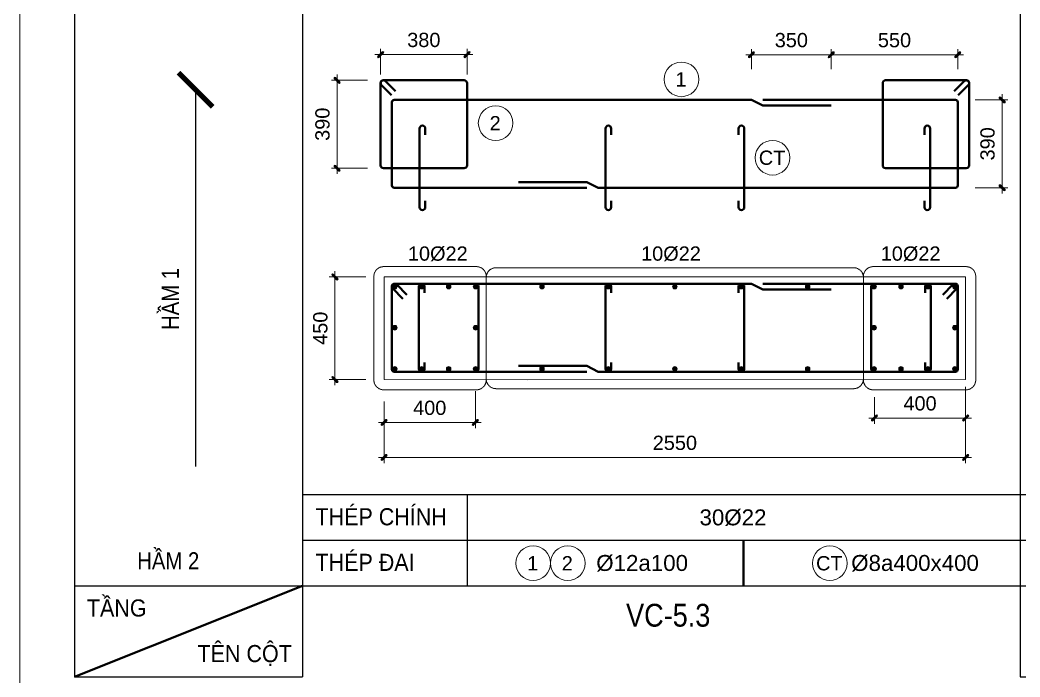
# Model space of a CAD drawing. Header units: millimetres. Extents: x -146909 to 4830753, y -683702 to -336947.
# Drawn here: x 4726521 to 4730906, y -446305 to -443425 of the extents above; entities that cross this region are included whole.
import ezdxf
from ezdxf.enums import TextEntityAlignment as Align

# ---------------------------------------------------------------- set-up
doc = ezdxf.new("R2010")
doc.units = ezdxf.units.MM
doc.header["$MEASUREMENT"] = 0
doc.linetypes.add('HIDDEN', pattern=[0.375, 0.25, -0.125])
doc.layers.get('0').update_dxf_attribs({"lineweight": 9})
doc.layers.get('Defpoints').update_dxf_attribs({"color": 10, "lineweight": 0})
for name, color, linetype, lineweight in [("'S_General_Cont_1 Thin", 1, 'Continuous', 18), ("'S_General_Text_3_Member name", 3, 'Continuous', 35), ('CDAI', 3, 'Continuous', 40), ('chunho.q', 1, 'Continuous', 13), ('CTHEP', 4, 'Continuous', 50), ('DBAO', 2, 'Continuous', 13), ('DMo', 9, 'HIDDEN', 9), ('KTH', 154, 'Continuous', 9), ('STICK', 1, 'Continuous', 9)]:
    doc.layers.add(name, color=color, linetype=linetype, lineweight=lineweight)
for name, color, linetype in [('DM', 1, 'Continuous'), ('TBL', 1, 'Continuous'), ('TX', 214, 'Continuous')]:
    doc.layers.add(name, color=color, linetype=linetype)
doc.styles.add('arial', font='arial.ttf', dxfattribs={"width": 0.85})
doc.styles.add('TTP-HelCon', font='arial.ttf')
doc.dimstyles.new('TTP-25', dxfattribs={"dimscale": 25, "dimtxt": 2.5, "dimasz": 1, "dimexe": 1, "dimexo": 1, "dimgap": 0.09, "dimtad": 0, "dimdec": 4, "dimrnd": 10, "dimzin": 9, "dimdsep": 46, "dimtxsty": 'TTP-HelCon', "dimblk": 'Stick', "dimcen": 0.09, "dimdle": 1.5, "dimclrd": 256, "dimclre": 256, "dimclrt": 1, "dimadec": 0, "dimazin": 0, "dimtfac": 1, "dimtdec": 4, "dimtmove": 0, "dimatfit": 3, "dimldrblk": 'ARCHTICK', "dimfxl": 1, "dimtvp": 1, "dimtolj": 1, "dimtzin": 0, "dimarcsym": 0})
doc.dimstyles.new('TTP-50', dxfattribs={"dimscale": 50, "dimtxt": 2.5, "dimasz": 1, "dimexe": 1, "dimexo": 1, "dimgap": 0.09, "dimtad": 0, "dimdec": 4, "dimzin": 9, "dimdsep": 46, "dimtxsty": 'arial', "dimblk": 'Stick', "dimcen": 0.09, "dimdle": 1.5, "dimclrd": 256, "dimclre": 256, "dimclrt": 1, "dimadec": 0, "dimazin": 0, "dimtfac": 1, "dimtdec": 4, "dimtmove": 0, "dimatfit": 3, "dimldrblk": 'ARCHTICK', "dimfxl": 1, "dimtvp": 1, "dimtolj": 1, "dimtzin": 0, "dimarcsym": 0})

# ---------------------------------------------------------------- blocks, each defined once
blk = doc.blocks.new('sign of slab')
at = {"layer": "'S_General_Cont_1 Thin"}
blk.add_circle((-10, 0), 475, dxfattribs=at)
at = {"layer": "'S_General_Text_3_Member name", "style": 'arial'}
blk.add_attdef('S', text='', height=250, dxfattribs=at).set_placement((-23, -1), align=Align.MIDDLE_CENTER)
blk = doc.blocks.new('Stick')
at = {"layer": 'STICK'}
h = blk.add_hatch(color=256, dxfattribs=at)
edge = h.paths.add_edge_path()
edge.add_line((0.3, 0.5), (-0.5, -0.3))
edge.add_arc((-0.4, -0.4), 0.141, 135, 315)
edge.add_line((-0.3, -0.5), (0.5, 0.3))
edge.add_arc((0.4, 0.4), 0.141, 315, 495)
blk.add_line((1, 0), (-1, 0), dxfattribs=at)
blk.add_lwpolyline([(0.3, 0.5), (-0.5, -0.3, 1), (-0.3, -0.5), (0.5, 0.3, 1), (0.3, 0.5, 1)], format="xyb", dxfattribs=at)
blk = doc.blocks.new('*D116')
at = {"layer": 'Defpoints', "color": 0, "transparency": 16777216}
for p in [(4475169.2, -464851), (4474769.2, -464896), (4474769.2, -465012.8)]:
    blk.add_point(p, dxfattribs=at)
at = {"layer": 'KTH', "lineweight": -2, "transparency": 16777216}
for p, q in [((4475169.2, -464876), (4475169.2, -465037.8)), ((4474769.2, -464921), (4474769.2, -465037.8)), ((4475144.2, -465012.8), (4474794.2, -465012.8))]:
    blk.add_line(p, q, dxfattribs=at)
at = {"layer": 'KTH', "lineweight": -2, "transparency": 16777216, "xscale": 25, "yscale": 25, "zscale": 25, "rotation": 180}
blk.add_blockref('Stick', (4474769.2, -465012.8), dxfattribs=at)
at = {"layer": 'KTH', "lineweight": -2, "transparency": 16777216, "xscale": 25, "yscale": 25, "zscale": 25}
blk.add_blockref('Stick', (4475169.2, -465012.8), dxfattribs=at)
at = {"layer": 'KTH', "color": 1, "transparency": 16777216, "insert": (4474969.2, -464949), "char_height": 62.5, "attachment_point": 5, "style": 'TTP-HelCon'}
blk.add_mtext('\\A1;400', dxfattribs=at)
blk = doc.blocks.new('_ArchTick')
at = {"color": 0, "linetype": 'ByBlock', "const_width": 0.15}
blk.add_lwpolyline([(-0.5, -0.5), (0.5, 0.5)], dxfattribs=at)
blk = doc.blocks.new('*D117')
at = {"layer": 'Defpoints', "color": 0, "transparency": 16777216}
for p in [(4477319.2, -464831.5), (4476919.2, -464876.5), (4476919.2, -464993.3)]:
    blk.add_point(p, dxfattribs=at)
at = {"layer": 'KTH', "lineweight": -2, "transparency": 16777216}
for p, q in [((4477319.2, -464856.5), (4477319.2, -465018.3)), ((4476919.2, -464901.5), (4476919.2, -465018.3)), ((4477294.2, -464993.3), (4476944.2, -464993.3))]:
    blk.add_line(p, q, dxfattribs=at)
at = {"layer": 'KTH', "lineweight": -2, "transparency": 16777216, "xscale": 25, "yscale": 25, "zscale": 25, "rotation": 180}
blk.add_blockref('Stick', (4476919.2, -464993.3), dxfattribs=at)
at = {"layer": 'KTH', "lineweight": -2, "transparency": 16777216, "xscale": 25, "yscale": 25, "zscale": 25}
blk.add_blockref('Stick', (4477319.2, -464993.3), dxfattribs=at)
at = {"layer": 'KTH', "color": 1, "transparency": 16777216, "insert": (4477119.2, -464929.5), "char_height": 62.5, "attachment_point": 5, "style": 'TTP-HelCon'}
blk.add_mtext('\\A1;400', dxfattribs=at)
blk = doc.blocks.new('*D118')
at = {"layer": 'Defpoints', "color": 0, "transparency": 16777216}
for p in [(4477319.2, -464937.4), (4474769.2, -464959.9), (4477319.2, -465166.3)]:
    blk.add_point(p, dxfattribs=at)
at = {"layer": 'KTH', "lineweight": -2, "transparency": 16777216}
for p, q in [((4474769.2, -464984.9), (4474769.2, -465191.3)), ((4477319.2, -464962.4), (4477319.2, -465191.3)), ((4474794.2, -465166.3), (4477294.2, -465166.3))]:
    blk.add_line(p, q, dxfattribs=at)
at = {"layer": 'KTH', "lineweight": -2, "transparency": 16777216, "xscale": 25, "yscale": 25, "zscale": 25, "rotation": 180}
blk.add_blockref('Stick', (4474769.2, -465166.3), dxfattribs=at)
at = {"layer": 'KTH', "lineweight": -2, "transparency": 16777216, "xscale": 25, "yscale": 25, "zscale": 25}
blk.add_blockref('Stick', (4477319.2, -465166.3), dxfattribs=at)
at = {"layer": 'KTH', "color": 1, "transparency": 16777216, "insert": (4476044.2, -465102.5), "char_height": 62.5, "attachment_point": 5, "style": 'TTP-HelCon'}
blk.add_mtext('\\A1;2550', dxfattribs=at)
blk = doc.blocks.new('*D119')
at = {"layer": 'Defpoints', "color": 0, "transparency": 16777216}
for p in [(4474713.4, -464374.7), (4474553.5, -464824.7), (4474713.4, -464824.7)]:
    blk.add_point(p, dxfattribs=at)
at = {"layer": 'KTH', "lineweight": -2, "transparency": 16777216}
for p, q in [((4474688.4, -464374.7), (4474528.5, -464374.7)), ((4474553.5, -464399.7), (4474553.5, -464799.7)), ((4474688.4, -464824.7), (4474528.5, -464824.7))]:
    blk.add_line(p, q, dxfattribs=at)
at = {"layer": 'KTH', "lineweight": -2, "transparency": 16777216, "xscale": 25, "yscale": 25, "zscale": 25}
for p, rotation in [((4474553.5, -464374.7), 90), ((4474553.5, -464824.7), 270)]:
    blk.add_blockref('Stick', p, dxfattribs=dict(at, rotation=rotation))
at = {"layer": 'KTH', "color": 1, "transparency": 16777216, "insert": (4474489.7, -464599.7), "char_height": 62.5, "attachment_point": 5, "rotation": 90, "style": 'TTP-HelCon'}
blk.add_mtext('\\A1;450', dxfattribs=at)
blk = doc.blocks.new('*U122')
at = {"layer": 'CTHEP', "ltscale": 0.02, "const_width": 10}
blk.add_lwpolyline([(0, 5, -1), (0, -5, -1)], format="xyb", close=True, dxfattribs=at)
at = {"layer": 'Defpoints', "color": 1}
blk.add_circle((0, 0), 10, dxfattribs=at)
blk = doc.blocks.new('*U123')
at = {"layer": 'CDAI', "color": 0, "linetype": 'ByBlock', "lineweight": -2, "transparency": 16777216}
for p in [(0, 0), (118, 0), (236, 0), (354, 0)]:
    blk.add_blockref('*U122', p, dxfattribs=at)
blk = doc.blocks.new('*U120')
at = {"layer": 'CTHEP', "ltscale": 0.02, "const_width": 10}
blk.add_lwpolyline([(0, 5, -1), (0, -5, -1)], format="xyb", close=True, dxfattribs=at)
at = {"layer": 'Defpoints', "color": 1}
blk.add_circle((0, 0), 10, dxfattribs=at)
blk = doc.blocks.new('*U121')
at = {"layer": 'CDAI', "color": 0, "linetype": 'ByBlock', "lineweight": -2, "transparency": 16777216}
blk.add_blockref('*U120', (0, 0), dxfattribs=at)
blk = doc.blocks.new('*U124')
at = {"layer": 'CTHEP', "ltscale": 0.02, "const_width": 10}
blk.add_lwpolyline([(0, 5, -1), (0, -5, -1)], format="xyb", close=True, dxfattribs=at)
at = {"layer": 'Defpoints', "color": 1}
blk.add_circle((0, 0), 10, dxfattribs=at)
blk = doc.blocks.new('*U125')
at = {"layer": 'CDAI', "color": 0, "linetype": 'ByBlock', "lineweight": -2, "transparency": 16777216}
for p in [(0, 0), (118, 0), (236, 0), (354, 0)]:
    blk.add_blockref('*U124', p, dxfattribs=at)
blk = doc.blocks.new('*U126')
at = {"layer": 'CTHEP', "ltscale": 0.02, "const_width": 10}
blk.add_lwpolyline([(0, 5, -1), (0, -5, -1)], format="xyb", close=True, dxfattribs=at)
at = {"layer": 'Defpoints', "color": 1}
blk.add_circle((0, 0), 10, dxfattribs=at)
blk = doc.blocks.new('*U127')
at = {"layer": 'CDAI', "color": 0, "linetype": 'ByBlock', "lineweight": -2, "transparency": 16777216}
blk.add_blockref('*U126', (0, 0), dxfattribs=at)
blk = doc.blocks.new('450')
at = {"layer": 'CDAI'}
for points in [[(100.2, -78), (55.8, -33.7, 0.668179), (34.5, -42.5), (34.5, -403, 0.414214), (47, -415.5), (401, -415.5, 0.414214), (413.5, -403), (413.5, -42.5, 0.414214), (401, -30), (47, -30, 0.668179), (38.2, -51.3), (82.5, -95.7)], [(177.5, -70), (177.5, -42.5, 1), (152.5, -42.5), (152.5, -403, 1), (177.5, -403), (177.5, -375.5)]]:
    blk.add_lwpolyline(points, format="xyb", dxfattribs=at)
at = {"layer": 'DMo', "color": 6, "ltscale": 10}
blk.add_lwpolyline([(-44.8, 2.3), (-44.8, -452.1, 0.414214), (-1.8, -495), (404.8, -495, 0.414214), (447.7, -452.1), (447.7, 2.3, 0.414214), (404.8, 45.3), (-1.8, 45.3, 0.414214)], format="xyb", close=True, dxfattribs=at)
at = {"layer": 'CDAI', "color": 214}
blk.add_blockref('*U125', (47, -42.5), dxfattribs=at)
at = {"layer": 'CDAI', "color": 214, "xscale": -1, "rotation": 180}
for name, p in [('*U121', (47, -222.8)), ('*U123', (47, -403))]:
    blk.add_blockref(name, p, dxfattribs=at)
at = {"layer": 'CDAI', "color": 214, "rotation": 180}
blk.add_blockref('*U127', (401, -222.8), dxfattribs=at)
blk = doc.blocks.new('*U214')
at = {"layer": 'CTHEP', "ltscale": 0.02, "const_width": 10}
blk.add_lwpolyline([(0, 5, -1), (0, -5, -1)], format="xyb", close=True, dxfattribs=at)
at = {"layer": 'Defpoints', "color": 1}
blk.add_circle((0, 0), 10, dxfattribs=at)
blk = doc.blocks.new('*U215')
at = {"layer": 'CDAI', "color": 0, "linetype": 'ByBlock', "lineweight": -2, "transparency": 16777216}
for p in [(0, 0), (291.25, 0), (582.5, 0), (873.75, 0), (1165, 0), (1456.25, 0), (1747.5, 0)]:
    blk.add_blockref('*U214', p, dxfattribs=at)
blk = doc.blocks.new('THEP CHINH COT HOANG')
at = {"layer": 'CDAI', "ltscale": 0.02}
for points in [[(1904292.8, 361269.3), (1903448.1, 361269.3, -0.414214), (1903438.1, 361279.3), (1903438.1, 361644.8, -0.414214), (1903448.1, 361654.8), (1905014.4, 361654.8), (1905064.4, 361629.8), (1905364.2, 361629.8)], [(1905064.4, 361654.8), (1905909.1, 361654.8, -0.414214), (1905919.1, 361644.8), (1905919.1, 361279.3, -0.414214), (1905909.1, 361269.3), (1904342.8, 361269.3), (1904292.8, 361294.3), (1903993, 361294.3)]]:
    blk.add_lwpolyline(points, format="xyb", dxfattribs=at)
blk = doc.blocks.new('*U216')
at = {"layer": 'CTHEP', "ltscale": 0.02, "const_width": 10}
blk.add_lwpolyline([(0, 5, -1), (0, -5, -1)], format="xyb", close=True, dxfattribs=at)
at = {"layer": 'Defpoints', "color": 1}
blk.add_circle((0, 0), 10, dxfattribs=at)
blk = doc.blocks.new('*U217')
at = {"layer": 'CDAI', "color": 0, "linetype": 'ByBlock', "lineweight": -2, "transparency": 16777216}
for p in [(0, 0), (291.25, 0), (582.5, 0), (873.75, 0), (1165, 0), (1456.25, 0), (1747.5, 0)]:
    blk.add_blockref('*U216', p, dxfattribs=at)
blk = doc.blocks.new('*D128')
at = {"layer": 'Defpoints', "color": 0, "transparency": 16777216}
for p in [(4477284.7, -463400.5), (4476729.7, -463489.3), (4477284.7, -463489.3)]:
    blk.add_point(p, dxfattribs=at)
at = {"layer": 'KTH', "lineweight": -2, "transparency": 16777216}
for p, q in [((4476729.7, -463464.3), (4476729.7, -463375.5)), ((4476754.7, -463400.5), (4477259.7, -463400.5)), ((4477284.7, -463464.3), (4477284.7, -463375.5))]:
    blk.add_line(p, q, dxfattribs=at)
at = {"layer": 'KTH', "lineweight": -2, "transparency": 16777216, "xscale": 25, "yscale": 25, "zscale": 25, "rotation": 180}
blk.add_blockref('Stick', (4476729.7, -463400.5), dxfattribs=at)
at = {"layer": 'KTH', "lineweight": -2, "transparency": 16777216, "xscale": 25, "yscale": 25, "zscale": 25}
blk.add_blockref('Stick', (4477284.7, -463400.5), dxfattribs=at)
at = {"layer": 'KTH', "color": 1, "transparency": 16777216, "insert": (4477007.2, -463336.7), "char_height": 62.5, "attachment_point": 5, "style": 'TTP-HelCon'}
blk.add_mtext('\\A1;550', dxfattribs=at)
blk = doc.blocks.new('*D129')
at = {"layer": 'Defpoints', "color": 0, "transparency": 16777216}
for p in [(4476380, -463400.5), (4476380, -463489.3), (4476729.7, -463489.3)]:
    blk.add_point(p, dxfattribs=at)
at = {"layer": 'KTH', "lineweight": -2, "transparency": 16777216}
for p, q in [((4476380, -463464.3), (4476380, -463375.5)), ((4476704.7, -463400.5), (4476405, -463400.5)), ((4476729.7, -463464.3), (4476729.7, -463375.5))]:
    blk.add_line(p, q, dxfattribs=at)
at = {"layer": 'KTH', "lineweight": -2, "transparency": 16777216, "xscale": 25, "yscale": 25, "zscale": 25, "rotation": 180}
blk.add_blockref('Stick', (4476380, -463400.5), dxfattribs=at)
at = {"layer": 'KTH', "lineweight": -2, "transparency": 16777216, "xscale": 25, "yscale": 25, "zscale": 25}
blk.add_blockref('Stick', (4476729.7, -463400.5), dxfattribs=at)
at = {"layer": 'KTH', "color": 1, "transparency": 16777216, "insert": (4476554.9, -463336.6), "char_height": 62.5, "attachment_point": 5, "style": 'TTP-HelCon'}
blk.add_mtext('\\A1;350', dxfattribs=at)
blk = doc.blocks.new('*D130')
at = {"layer": 'Defpoints', "color": 0, "transparency": 16777216}
for p in [(4477335.9, -463598.4), (4477335.9, -463983.9), (4477479.3, -463983.9)]:
    blk.add_point(p, dxfattribs=at)
at = {"layer": 'KTH', "lineweight": -2, "transparency": 16777216}
for p, q in [((4477360.9, -463598.4), (4477504.3, -463598.4)), ((4477479.3, -463623.4), (4477479.3, -463958.9)), ((4477360.9, -463983.9), (4477504.3, -463983.9))]:
    blk.add_line(p, q, dxfattribs=at)
at = {"layer": 'KTH', "lineweight": -2, "transparency": 16777216, "xscale": 25, "yscale": 25, "zscale": 25}
for p, rotation in [((4477479.3, -463598.4), 90), ((4477479.3, -463983.9), 270)]:
    blk.add_blockref('Stick', p, dxfattribs=dict(at, rotation=rotation))
at = {"layer": 'KTH', "color": 1, "transparency": 16777216, "insert": (4477415.4, -463791.1), "char_height": 62.5, "attachment_point": 5, "rotation": 90, "style": 'TTP-HelCon'}
blk.add_mtext('\\A1;390', dxfattribs=at)
blk = doc.blocks.new('*D131')
at = {"layer": 'Defpoints', "color": 0, "transparency": 16777216}
for p in [(4474721.3, -463512.4), (4474563, -463897.9), (4474721.3, -463897.9)]:
    blk.add_point(p, dxfattribs=at)
at = {"layer": 'KTH', "lineweight": -2, "transparency": 16777216}
for p, q in [((4474696.3, -463512.4), (4474538, -463512.4)), ((4474563, -463537.4), (4474563, -463872.9)), ((4474696.3, -463897.9), (4474538, -463897.9))]:
    blk.add_line(p, q, dxfattribs=at)
at = {"layer": 'KTH', "lineweight": -2, "transparency": 16777216, "xscale": 25, "yscale": 25, "zscale": 25}
for p, rotation in [((4474563, -463512.4), 90), ((4474563, -463897.9), 270)]:
    blk.add_blockref('Stick', p, dxfattribs=dict(at, rotation=rotation))
at = {"layer": 'KTH', "color": 1, "transparency": 16777216, "insert": (4474499.1, -463705.2), "char_height": 62.5, "attachment_point": 5, "rotation": 90, "style": 'TTP-HelCon'}
blk.add_mtext('\\A1;390', dxfattribs=at)
blk = doc.blocks.new('*D132')
at = {"layer": 'Defpoints', "color": 0, "transparency": 16777216}
for p in [(4475132.8, -463399.8), (4474753.8, -463512.4), (4475132.8, -463512.4)]:
    blk.add_point(p, dxfattribs=at)
at = {"layer": 'KTH', "lineweight": -2, "transparency": 16777216}
for p, q in [((4474753.8, -463487.4), (4474753.8, -463374.8)), ((4474778.8, -463399.8), (4475107.8, -463399.8)), ((4475132.8, -463487.4), (4475132.8, -463374.8))]:
    blk.add_line(p, q, dxfattribs=at)
at = {"layer": 'KTH', "lineweight": -2, "transparency": 16777216, "xscale": 25, "yscale": 25, "zscale": 25, "rotation": 180}
blk.add_blockref('Stick', (4474753.8, -463399.8), dxfattribs=at)
at = {"layer": 'KTH', "lineweight": -2, "transparency": 16777216, "xscale": 25, "yscale": 25, "zscale": 25}
blk.add_blockref('Stick', (4475132.8, -463399.8), dxfattribs=at)
at = {"layer": 'KTH', "color": 1, "transparency": 16777216, "insert": (4474943.3, -463335.9), "char_height": 62.5, "attachment_point": 5, "style": 'TTP-HelCon'}
blk.add_mtext('\\A1;380', dxfattribs=at)
blk = doc.blocks.new('4')
at = {"layer": 'CDAI'}
for points in [[(50.33568, 1264.26716), (6.01548, 1308.58735, 0.6681786379), (-15.32335, 1299.74852), (-15.32335, 939.24852, 0.4142135624), (-2.82335, 926.74852), (351.17665, 926.74852, 0.4142135624), (363.67665, 939.24852), (363.67665, 1299.74852, 0.4142135624), (351.17665, 1312.24852), (-2.82335, 1312.24852, 0.6681786379), (-11.66219, 1290.90969), (32.65801, 1246.58949)], [(2499.66432, 1264.26716), (2543.98452, 1308.58735, -0.6681786379), (2565.32335, 1299.74852), (2565.32335, 939.24852, -0.4142135624), (2552.82335, 926.74852), (2198.82335, 926.74852, -0.4142135624), (2186.32335, 939.24852), (2186.32335, 1299.74852, -0.4142135624), (2198.82335, 1312.24852), (2552.82335, 1312.24852, -0.6681786379), (2561.66219, 1290.90969), (2517.34199, 1246.58949)], [(180.5, 1073.52278), (180.5, 1101.02278, 1), (155.5, 1101.02278), (155.5, 755.52278, 1), (180.5, 755.52278), (180.5, 783.02278)], [(995.83333, 1073.52278), (995.83333, 1101.02278, 1), (970.83333, 1101.02278), (970.83333, 755.52278, 1), (995.83333, 755.52278), (995.83333, 783.02278)], [(1554.16667, 1073.52278), (1554.16667, 1101.02278, -1), (1579.16667, 1101.02278), (1579.16667, 755.52278, -1), (1554.16667, 755.52278), (1554.16667, 783.02278)], [(2369.5, 1073.52278), (2369.5, 1101.02278, -1), (2394.5, 1101.02278), (2394.5, 755.52278, -1), (2369.5, 755.52278), (2369.5, 783.02278)], [(995.83333, 380), (995.83333, 407.5, 1), (970.83333, 407.5), (970.83333, 47, 1), (995.83333, 47), (995.83333, 74.5)], [(1554.16667, 380), (1554.16667, 407.5, -1), (1579.16667, 407.5), (1579.16667, 47, -1), (1554.16667, 47), (1554.16667, 74.5)]]:
    blk.add_lwpolyline(points, format="xyb", dxfattribs=at)
at = {"layer": 'DBAO'}
blk.add_lwpolyline([(630, -0.54015), (0, 0), (0, 450), (2550, 450), (2550, 0.01296), (630.00864, -0.54015)], dxfattribs=at)
at = {"layer": 'DMo', "color": 6, "ltscale": 10}
blk.add_lwpolyline([(447.72729, 447.34146), (447.72729, 2.94483, 0.4142135624), (490.66695, -39.99483), (2058.83305, -39.99483, 0.4142135624), (2101.77271, 2.94483), (2101.77271, 447.34146, 0.4142135624), (2058.83305, 490.28113), (490.66695, 490.28113, 0.4142135624)], format="xyb", close=True, dxfattribs=at)
ref = blk.add_blockref('sign of slab', (1305.34819, 1316.36122), dxfattribs=dict(xscale=0.16, yscale=0.16, zscale=0.16))
ref.add_attrib('S', '1', dxfattribs={"layer": 'DM', "height": 62.5, "style": 'arial'}).set_placement((1301.59417, 1316.20433), align=Align.MIDDLE_CENTER)
ref = blk.add_blockref('sign of slab', (490.70834, 1124.27897), dxfattribs=dict(xscale=0.16, yscale=0.16, zscale=0.16))
ref.add_attrib('S', '2', dxfattribs={"layer": 'DM', "height": 62.5, "style": 'arial'}).set_placement((486.95432, 1124.12208), align=Align.MIDDLE_CENTER)
ref = blk.add_blockref('sign of slab', (1704.92411, 972.83674), dxfattribs=dict(xscale=0.16, yscale=0.16, zscale=0.16))
ref.add_attrib('S', 'CT', dxfattribs={"layer": 'DM', "height": 62.5, "style": 'arial'}).set_placement((1701.1701, 972.67985), align=Align.MIDDLE_CENTER)
at = {"layer": 'CDAI'}
for p in [(-1903403.61598, -360428.47443), (-1903403.61598, -361234.77693)]:
    blk.add_blockref('THEP CHINH COT HOANG', p, dxfattribs=at)
at = {"layer": 'CDAI', "color": 214}
for name, p in [('450', (0, 450)), ('*U215', (401, 407.5))]:
    blk.add_blockref(name, p, dxfattribs=at)
at = {"layer": 'CDAI', "color": 214, "xscale": -1}
blk.add_blockref('450', (2549.5, 450), dxfattribs=at)
at = {"layer": 'CDAI', "color": 214, "xscale": -1, "rotation": 180}
blk.add_blockref('*U217', (401, 47), dxfattribs=at)
at = {"layer": 'KTH'}
for base, p1, p2, picture, middle in [((363.67665, 1424.87965), (-15.32335, 1312.24852), (363.67665, 1312.24852), '*D132', (174.17665, 1488.74391)), ((1610.83142, 1424.17993), (1960.56728, 1335.38038), (1610.83142, 1335.38038), '*D129', (1785.69935, 1488.04418))]:
    dim = blk.add_linear_dim(base=base, p1=p1, p2=p2, dimstyle='TTP-25', override={"dimtmove": 1}, dxfattribs=at)
    dim.commit()
    dim.dimension.update_dxf_attribs({"geometry": picture, "text_midpoint": middle, "insert": (-4474769.17264, 464824.66018)})
for base, p1, p2, picture, middle in [((2515.5, 1424.17993), (1960.56728, 1335.38038), (2515.5, 1335.38038), '*D128', (2238.03364, 1488.00155)), ((2550, -341.61887), (0, -135.27002), (2550, -112.77002), '*D118', (1275, -277.79724))]:
    dim = blk.add_linear_dim(base=base, p1=p1, p2=p2, dimstyle='TTP-25', dxfattribs=at)
    dim.commit()
    dim.dimension.update_dxf_attribs({"geometry": picture, "text_midpoint": middle, "insert": (-4474769.17264, 464824.66018)})
dim = blk.add_linear_dim(base=(-206.18719, 926.74852), p1=(-47.85721, 1312.24852), p2=(-47.85721, 926.74852), angle=90, dimstyle='TTP-25', override={"dimtmove": 1}, dxfattribs=at)
dim.commit()
dim.dimension.update_dxf_attribs({"geometry": '*D131', "text_midpoint": (-270.05145, 1119.49852), "insert": (-4474769.17264, 464824.66018)})
for base, p1, p2, angle, picture, middle in [((2710.07933, 840.8025), (2566.70575, 1226.3025), (2566.70575, 840.8025), 90, '*D130', (2646.21507, 1033.5525)), ((-215.68719, 0.00033), (-55.77995, 450), (-55.77995, 0.00033), 90, '*D119', (-279.50882, 225.00017)), ((0, -188.13564), (400, -26.32539), (0, -71.32539), 180, '*D116', (200, -124.31402)), ((2150, -168.67515), (2550, -6.8649), (2150, -51.8649), 180, '*D117', (2350, -104.85353))]:
    dim = blk.add_linear_dim(base=base, p1=p1, p2=p2, angle=angle, dimstyle='TTP-25', dxfattribs=at)
    dim.commit()
    dim.dimension.update_dxf_attribs({"geometry": picture, "text_midpoint": middle, "insert": (-4474769.17264, 464824.66018)})

msp = doc.modelspace()

# ---------------------------------------------------------------- linework, layer by layer
at = {"layer": 'CDAI', "color": 214}
for p, q in [((4729693.86305, -445705.45248), (4729693.86305, -445905.45248)), ((4726760.18925, -446305.45248), (4727760.18925, -445905.45248))]:
    msp.add_line(p, q, dxfattribs=at)
at = {"layer": 'DBAO', "color": 1}
msp.add_lwpolyline([(4743890.49155, -449189.96923), (4726520.88612, -449189.96923), (4726520.88612, -434672.09007), (4743890.49155, -434672.09007)], close=True, dxfattribs=at)
at = {"layer": 'TBL'}
for p, q in [((4726760.18925, -435794.72153), (4726760.18925, -446305.45248)), ((4727760.18925, -435794.72153), (4727760.18925, -446305.45248)), ((4730905.94272, -435794.72153), (4730905.94272, -446305.45248)), ((4727760.18925, -445505.45248), (4730905.94272, -445505.45248)), ((4728481.78338, -445505.45248), (4728481.78338, -445905.45248)), ((4730905.94272, -445505.45248), (4734051.69619, -445505.45248)), ((4726760.18925, -445905.45248), (4727760.18925, -445905.45248)), ((4727760.18925, -445905.45248), (4730905.94272, -445905.45248)), ((4730905.94272, -445905.45248), (4734051.69619, -445905.45248)), ((4726760.18925, -446305.45248), (4727760.18925, -446305.45248)), ((4730905.94272, -446305.45248), (4734051.69619, -446305.45248))]:
    msp.add_line(p, q, dxfattribs=at)
at = {"layer": 'TBL', "color": 8}
for p, q in [((4727760.18925, -445705.45248), (4730905.94272, -445705.45248)), ((4730905.94272, -445705.45248), (4734051.69619, -445705.45248))]:
    msp.add_line(p, q, dxfattribs=at)

# ---------------------------------------------------------------- block references
ref = msp.add_blockref('sign of slab', (4728772.56423, -445806.54858), dxfattribs=dict(xscale=0.16, yscale=0.16, zscale=0.16))
ref.add_attrib('S', '1', dxfattribs={"layer": 'DM', "height": 62.5, "style": 'arial'}).set_placement((4728768.81021, -445806.70547), align=Align.MIDDLE_CENTER)
ref = msp.add_blockref('sign of slab', (4728924.52981, -445806.54858), dxfattribs=dict(xscale=0.16, yscale=0.16, zscale=0.16))
ref.add_attrib('S', '2', dxfattribs={"layer": 'DM', "height": 62.5, "style": 'arial'}).set_placement((4728920.77579, -445806.70547), align=Align.MIDDLE_CENTER)
ref = msp.add_blockref('sign of slab', (4730073.62517, -445806.54858), dxfattribs=dict(xscale=0.16, yscale=0.16, zscale=0.16))
ref.add_attrib('S', 'CT', dxfattribs={"layer": 'DM', "height": 62.5, "style": 'arial'}).set_placement((4730069.87115, -445806.70547), align=Align.MIDDLE_CENTER)
at = {"layer": 'KTH'}
msp.add_blockref('4', (4728117.55701, -445001.20462), dxfattribs=at)

# ---------------------------------------------------------------- texts
at = {"layer": 'chunho.q', "color": 1, "style": 'arial'}
for p in [(4728221.84947, -444480.03911), (4729244.36607, -444480.03911), (4730295.28502, -444480.03911)]:
    msp.add_text('10%%C22', height=62.5, dxfattribs=at).set_placement(p)
at = {"layer": 'chunho.q', "color": 1, "style": 'arial', "width": 0.85}
msp.add_text('HẦM 1', height=75, rotation=90, dxfattribs=at).set_placement((4727217.52164, -444783.67465))
msp.add_text('HẦM 2', height=75, dxfattribs=at).set_placement((4727034.83424, -445833.45248))
at = {"layer": 'TX', "color": 2, "style": 'arial', "width": 0.9}
for s, p in [('THÉP CHÍNH', (4727816.44803, -445602.76809)), ('THÉP ĐAI', (4727816.44803, -445802.76809)), ('TẦNG', (4726814.13531, -446002.76809)), ('TÊN CỘT', (4727299.07389, -446202.76809))]:
    msp.add_text(s, height=75, dxfattribs=at).set_placement(p, align=Align.MIDDLE_LEFT)
at = {"layer": 'TX', "color": 2, "style": 'arial'}
for s, p in [('30%%C22', (4729647.46207, -445605.45248)), ('%%C12a100', (4729249.04104, -445805.45248)), ('%%C8a400x400', (4730445.75005, -445805.45248))]:
    msp.add_text(s, height=70, dxfattribs=at).set_placement(p, align=Align.MIDDLE_CENTER)
at = {"layer": 'TX', "color": 2, "insert": (4729178.57006, -445984.62103), "char_height": 100, "width": 3422.0506749, "attachment_point": 1, "style": 'arial'}
msp.add_mtext('VC-5.3', dxfattribs=at)

# ---------------------------------------------------------------- leaders
at = {"layer": 'DM'}
msp.add_leader([(4727290.75232, -443730.13872), (4727290.75232, -445382.3087)], dimstyle='TTP-50', override={"dimasz": 3, "dimgap": 0.09, "dimtad": 0}, dxfattribs=at)

doc.saveas('drawing.dxf')
